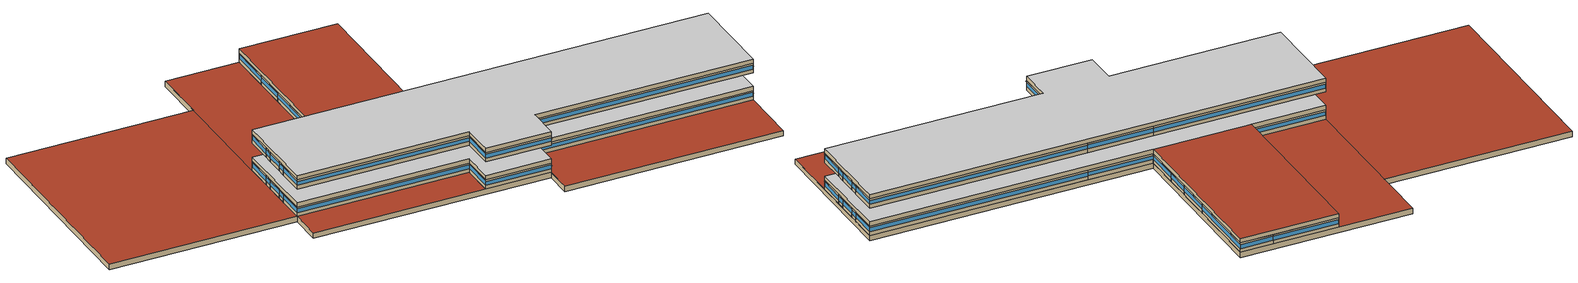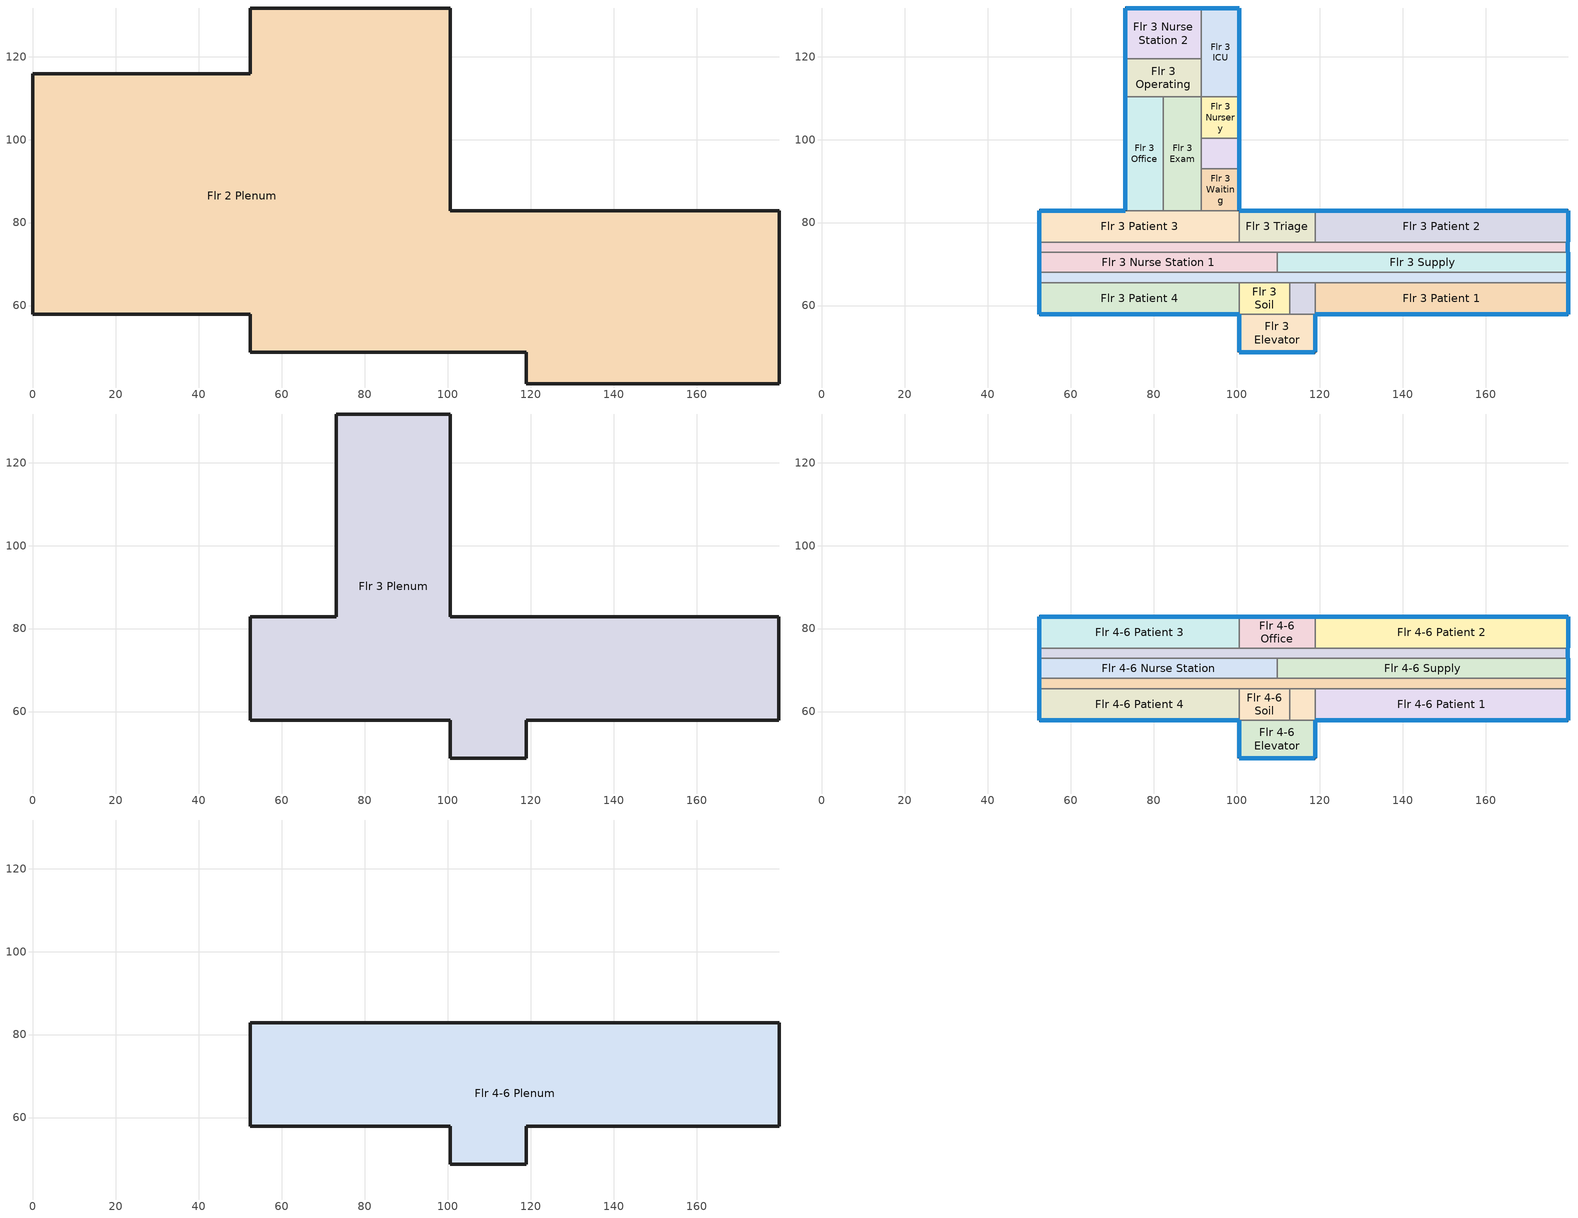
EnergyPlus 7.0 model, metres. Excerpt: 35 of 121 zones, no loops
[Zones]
Flr 2 Plenum
 floor adiabatic (INT-FLOOR-TOPSIDE): 179.83,82.91 179.83,41.15 118.87,41.15 118.87,48.77 52.43,48.77 52.43,57.91 0,57.91 0,115.82 52.43,115.82 52.43,131.67 100.58,131.67 100.58,82.91 z6.71
 wall outside (Mass_R-13.3 ci_Ext-wall): 52.43,115.82 0,115.82 0,57.91 52.43,57.91 52.43,48.77 118.87,48.77 118.87,41.15 179.83,41.15 179.83,82.91 100.58,82.91 100.58,131.67 52.43,131.67 52.43,115.82 z6.71:8.23
 ceiling adiabatic (INT-FLOOR-UNDERSIDE): 73.15,131.67 73.15,82.91 52.43,82.91 52.43,57.91 100.58,57.91 100.58,48.77 118.87,48.77 118.87,57.91 179.83,57.91 179.83,82.91 100.58,82.91 100.58,131.67 z8.23
 roof outside (IEAD_R-30 ci_Roof): 52.43,131.67 52.43,82.91 73.15,82.91 73.15,131.67 z8.23; 0,115.82 0,57.91 52.43,57.91 52.43,115.82 z8.23; 52.43,57.91 52.43,48.77 100.58,48.77 100.58,57.91 z8.23; 118.87,57.91 118.87,41.15 179.83,41.15 179.83,57.91 z8.23
Flr 3 Clean
 floor adiabatic (INT-FLOOR-TOPSIDE): 118.87,65.53 118.87,57.91 112.78,57.91 112.78,65.53 z8.23
 wall adiabatic (Standard_Int-Wall): 118.87,57.91 118.87,65.53 112.78,65.53 112.78,57.91 118.87,57.91 z8.23:10.97
 ceiling adiabatic (INT-FLOOR-UNDERSIDE): 112.78,65.53 112.78,57.91 118.87,57.91 118.87,65.53 z10.97
Flr 3 Elevator
 floor adiabatic (INT-FLOOR-TOPSIDE): 118.87,57.91 118.87,48.77 100.58,48.77 100.58,57.91 z8.23
 wall outside (Mass_R-13.3 ci_Ext-wall): 100.58,57.91 100.58,48.77 118.87,48.77 118.87,57.91 z8.23:10.97
 wall adiabatic (Standard_Int-Wall): 118.87,57.91 100.58,57.91 z8.23:10.97
 window (East_Window): 118.87,48.82 118.87,57.86 z9.33:10.44
 window (South_Window): 100.63,48.77 118.82,48.77 z9.33:10.43
 window (West_Window): 100.58,57.86 100.58,48.82 z9.33:10.44
 ceiling adiabatic (INT-FLOOR-UNDERSIDE): 100.58,57.91 100.58,48.77 118.87,48.77 118.87,57.91 z10.97
Flr 3 Exam
 floor adiabatic (INT-FLOOR-TOPSIDE): 91.44,110.34 91.44,82.91 82.3,82.91 82.3,110.34 z8.23
 wall adiabatic (Standard_Int-Wall): 82.3,82.91 91.44,82.91 91.44,110.34 82.3,110.34 82.3,82.91 z8.23:10.97
 ceiling adiabatic (INT-FLOOR-UNDERSIDE): 82.3,110.34 82.3,82.91 91.44,82.91 91.44,110.34 z10.97
Flr 3 ICU
 floor adiabatic (INT-FLOOR-TOPSIDE): 100.58,131.67 100.58,110.34 91.44,110.34 91.44,131.67 z8.23
 wall outside (Mass_R-13.3 ci_Ext-wall): 100.58,110.34 100.58,131.67 91.44,131.67 z8.23:10.97
 wall adiabatic (Standard_Int-Wall): 91.44,131.67 91.44,110.34 100.58,110.34 z8.23:10.97
 window (North_Window): 100.53,131.67 91.49,131.67 z9.33:10.44
 window (East_Window): 100.58,110.39 100.58,131.62 z9.33:10.43
 ceiling adiabatic (INT-FLOOR-UNDERSIDE): 91.44,131.67 91.44,110.34 100.58,110.34 100.58,131.67 z10.97
Flr 3 Nurse Station 1
 floor adiabatic (INT-FLOOR-TOPSIDE): 109.73,72.85 109.73,67.97 52.43,67.97 52.43,72.85 z8.23
 wall outside (Mass_R-13.3 ci_Ext-wall): 52.43,72.85 52.43,67.97 z8.23:10.97
 wall adiabatic (Standard_Int-Wall): 52.43,67.97 109.73,67.97 109.73,72.85 52.43,72.85 z8.23:10.97
 window (West_Window): 52.43,72.8 52.43,68.02 z9.33:10.45
 ceiling adiabatic (INT-FLOOR-UNDERSIDE): 52.43,72.85 52.43,67.97 109.73,67.97 109.73,72.85 z10.97
Flr 3 Nurse Station 2
 floor adiabatic (INT-FLOOR-TOPSIDE): 91.44,131.67 91.44,119.48 73.15,119.48 73.15,131.67 z8.23
 wall outside (Mass_R-13.3 ci_Ext-wall): 91.44,131.67 73.15,131.67 73.15,119.48 z8.23:10.97
 wall adiabatic (Standard_Int-Wall): 73.15,119.48 91.44,119.48 91.44,131.67 z8.23:10.97
 window (West_Window): 73.15,131.62 73.15,119.53 z9.33:10.44
 window (North_Window): 91.39,131.67 73.2,131.67 z9.33:10.43
 ceiling adiabatic (INT-FLOOR-UNDERSIDE): 73.15,131.67 73.15,119.48 91.44,119.48 91.44,131.67 z10.97
Flr 3 Nursery
 floor adiabatic (INT-FLOOR-TOPSIDE): 100.58,110.34 100.58,100.28 91.44,100.28 91.44,110.34 z8.23
 wall outside (Mass_R-13.3 ci_Ext-wall): 100.58,100.28 100.58,110.34 z8.23:10.97
 wall adiabatic (Standard_Int-Wall): 100.58,110.34 91.44,110.34 91.44,100.28 100.58,100.28 z8.23:10.97
 window (East_Window): 100.58,100.33 100.58,110.29 z9.33:10.44
 ceiling adiabatic (INT-FLOOR-UNDERSIDE): 91.44,110.34 91.44,100.28 100.58,100.28 100.58,110.34 z10.97
Flr 3 Office
 floor adiabatic (INT-FLOOR-TOPSIDE): 82.3,110.34 82.3,82.91 73.15,82.91 73.15,110.34 z8.23
 wall outside (Mass_R-13.3 ci_Ext-wall): 73.15,110.34 73.15,82.91 z8.23:10.97
 wall adiabatic (Standard_Int-Wall): 73.15,82.91 82.3,82.91 82.3,110.34 73.15,110.34 z8.23:10.97
 window (West_Window): 73.15,110.29 73.15,82.96 z9.33:10.43
 ceiling adiabatic (INT-FLOOR-UNDERSIDE): 73.15,110.34 73.15,82.91 82.3,82.91 82.3,110.34 z10.97
Flr 3 Operating
 floor adiabatic (INT-FLOOR-TOPSIDE): 91.44,119.48 91.44,110.34 73.15,110.34 73.15,119.48 z8.23
 wall outside (Mass_R-13.3 ci_Ext-wall): 73.15,119.48 73.15,110.34 z8.23:10.97
 wall adiabatic (Standard_Int-Wall): 73.15,110.34 91.44,110.34 91.44,119.48 73.15,119.48 z8.23:10.97
 window (West_Window): 73.15,119.43 73.15,110.39 z9.33:10.44
 ceiling adiabatic (INT-FLOOR-UNDERSIDE): 73.15,119.48 73.15,110.34 91.44,110.34 91.44,119.48 z10.97
Flr 3 Patient 1
 floor adiabatic (INT-FLOOR-TOPSIDE): 179.83,65.53 179.83,57.91 118.87,57.91 118.87,65.53 z8.23
 wall outside (Mass_R-13.3 ci_Ext-wall): 118.87,57.91 179.83,57.91 179.83,65.53 z8.23:10.97
 wall adiabatic (Standard_Int-Wall): 179.83,65.53 118.87,65.53 118.87,57.91 z8.23:10.97
 window (South_Window): 118.92,57.91 179.78,57.91 z9.33:10.43
 window (East_Window): 179.83,57.96 179.83,65.48 z9.33:10.44
 ceiling adiabatic (INT-FLOOR-UNDERSIDE): 118.87,65.53 118.87,57.91 179.83,57.91 179.83,65.53 z10.97
Flr 3 Patient 2
 floor adiabatic (INT-FLOOR-TOPSIDE): 179.83,82.91 179.83,75.29 118.87,75.29 118.87,82.91 z8.23
 wall outside (Mass_R-13.3 ci_Ext-wall): 179.83,75.29 179.83,82.91 118.87,82.91 z8.23:10.97
 wall adiabatic (Standard_Int-Wall): 118.87,82.91 118.87,75.29 179.83,75.29 z8.23:10.97
 window (North_Window): 179.78,82.91 118.92,82.91 z9.33:10.43
 window (East_Window): 179.83,75.34 179.83,82.86 z9.33:10.44
 ceiling adiabatic (INT-FLOOR-UNDERSIDE): 118.87,82.91 118.87,75.29 179.83,75.29 179.83,82.91 z10.97
Flr 3 Patient 3
 floor adiabatic (INT-FLOOR-TOPSIDE): 100.58,82.91 100.58,75.29 52.43,75.29 52.43,82.91 z8.23
 wall outside (Mass_R-13.3 ci_Ext-wall): 73.15,82.91 52.43,82.91 52.43,75.29 z8.23:10.97
 wall adiabatic (Standard_Int-Wall): 52.43,75.29 100.58,75.29 100.58,82.91 73.15,82.91 z8.23:10.97
 window (West_Window): 52.43,82.86 52.43,75.34 z9.33:10.44
 window (North_Window): 73.1,82.91 52.48,82.91 z9.33:10.43
 ceiling adiabatic (INT-FLOOR-UNDERSIDE): 52.43,82.91 52.43,75.29 100.58,75.29 100.58,82.91 z10.97
Flr 3 Patient 4
 floor adiabatic (INT-FLOOR-TOPSIDE): 100.58,65.53 100.58,57.91 52.43,57.91 52.43,65.53 z8.23
 wall outside (Mass_R-13.3 ci_Ext-wall): 52.43,65.53 52.43,57.91 100.58,57.91 z8.23:10.97
 wall adiabatic (Standard_Int-Wall): 100.58,57.91 100.58,65.53 52.43,65.53 z8.23:10.97
 window (West_Window): 52.43,65.48 52.43,57.96 z9.33:10.44
 window (South_Window): 52.48,57.91 100.53,57.91 z9.33:10.43
 ceiling adiabatic (INT-FLOOR-UNDERSIDE): 52.43,65.53 52.43,57.91 100.58,57.91 100.58,65.53 z10.97
Flr 3 Patient Corr 1
 floor adiabatic (INT-FLOOR-TOPSIDE): 179.83,67.97 179.83,65.53 52.43,65.53 52.43,67.97 z8.23
 wall outside (Mass_R-13.3 ci_Ext-wall): 52.43,67.97 52.43,65.53 / 179.83,65.53 179.83,67.97 z8.23:10.97
 wall adiabatic (Standard_Int-Wall): 52.43,65.53 179.83,65.53 / 179.83,67.97 52.43,67.97 z8.23:10.97
 window (West_Window): 52.43,67.92 52.43,65.58 z9.33:10.47
 window (East_Window): 179.83,65.58 179.83,67.92 z9.33:10.47
 ceiling adiabatic (INT-FLOOR-UNDERSIDE): 52.43,67.97 52.43,65.53 179.83,65.53 179.83,67.97 z10.97
Flr 3 Patient Corr 2
 floor adiabatic (INT-FLOOR-TOPSIDE): 179.83,75.29 179.83,72.85 52.43,72.85 52.43,75.29 z8.23
 wall outside (Mass_R-13.3 ci_Ext-wall): 179.83,72.85 179.83,75.29 / 52.43,75.29 52.43,72.85 z8.23:10.97
 wall adiabatic (Standard_Int-Wall): 52.43,72.85 179.83,72.85 / 179.83,75.29 52.43,75.29 z8.23:10.97
 window (East_Window): 179.83,72.9 179.83,75.24 z9.33:10.47
 window (West_Window): 52.43,75.24 52.43,72.9 z9.33:10.47
 ceiling adiabatic (INT-FLOOR-UNDERSIDE): 52.43,75.29 52.43,72.85 179.83,72.85 179.83,75.29 z10.97
Flr 3 Procedure
 floor adiabatic (INT-FLOOR-TOPSIDE): 100.58,100.28 100.58,92.96 91.44,92.96 91.44,100.28 z8.23
 wall outside (Mass_R-13.3 ci_Ext-wall): 100.58,92.96 100.58,100.28 z8.23:10.97
 wall adiabatic (Standard_Int-Wall): 100.58,100.28 91.44,100.28 91.44,92.96 100.58,92.96 z8.23:10.97
 window (East_Window): 100.58,93.01 100.58,100.23 z9.33:10.44
 ceiling adiabatic (INT-FLOOR-UNDERSIDE): 91.44,100.28 91.44,92.96 100.58,92.96 100.58,100.28 z10.97
Flr 3 Soil
 floor adiabatic (INT-FLOOR-TOPSIDE): 112.78,65.53 112.78,57.91 100.58,57.91 100.58,65.53 z8.23
 wall adiabatic (Standard_Int-Wall): 112.78,57.91 112.78,65.53 100.58,65.53 100.58,57.91 112.78,57.91 z8.23:10.97
 ceiling adiabatic (INT-FLOOR-UNDERSIDE): 100.58,65.53 100.58,57.91 112.78,57.91 112.78,65.53 z10.97
Flr 3 Supply
 floor adiabatic (INT-FLOOR-TOPSIDE): 179.83,72.85 179.83,67.97 109.73,67.97 109.73,72.85 z8.23
 wall outside (Mass_R-13.3 ci_Ext-wall): 179.83,67.97 179.83,72.85 z8.23:10.97
 wall adiabatic (Standard_Int-Wall): 179.83,72.85 109.73,72.85 109.73,67.97 179.83,67.97 z8.23:10.97
 window (East_Window): 179.83,68.02 179.83,72.8 z9.33:10.45
 ceiling adiabatic (INT-FLOOR-UNDERSIDE): 109.73,72.85 109.73,67.97 179.83,67.97 179.83,72.85 z10.97
Flr 3 Triage
 floor adiabatic (INT-FLOOR-TOPSIDE): 118.87,82.91 118.87,75.29 100.58,75.29 100.58,82.91 z8.23
 wall outside (Mass_R-13.3 ci_Ext-wall): 118.87,82.91 100.58,82.91 z8.23:10.97
 wall adiabatic (Standard_Int-Wall): 100.58,82.91 100.58,75.29 118.87,75.29 118.87,82.91 z8.23:10.97
 window (North_Window): 118.82,82.91 100.63,82.91 z9.33:10.43
 ceiling adiabatic (INT-FLOOR-UNDERSIDE): 100.58,82.91 100.58,75.29 118.87,75.29 118.87,82.91 z10.97
Flr 3 Waiting
 floor adiabatic (INT-FLOOR-TOPSIDE): 100.58,92.96 100.58,82.91 91.44,82.91 91.44,92.96 z8.23
 wall outside (Mass_R-13.3 ci_Ext-wall): 100.58,82.91 100.58,92.96 z8.23:10.97
 wall adiabatic (Standard_Int-Wall): 100.58,92.96 91.44,92.96 91.44,82.91 100.58,82.91 z8.23:10.97
 window (East_Window): 100.58,82.96 100.58,92.91 z9.33:10.44
 ceiling adiabatic (INT-FLOOR-UNDERSIDE): 91.44,92.96 91.44,82.91 100.58,82.91 100.58,92.96 z10.97
Flr 3 Plenum
 floor adiabatic (INT-FLOOR-TOPSIDE): 179.83,82.91 179.83,57.91 118.87,57.91 118.87,48.77 100.58,48.77 100.58,57.91 52.43,57.91 52.43,82.91 73.15,82.91 73.15,131.67 100.58,131.67 100.58,82.91 z10.97
 wall outside (Mass_R-13.3 ci_Ext-wall): 100.58,48.77 118.87,48.77 118.87,57.91 179.83,57.91 179.83,82.91 100.58,82.91 100.58,131.67 73.15,131.67 73.15,82.91 52.43,82.91 52.43,57.91 100.58,57.91 100.58,48.77 z10.97:12.19
 ceiling adiabatic (INT-FLOOR-UNDERSIDE): 52.43,82.91 52.43,57.91 100.58,57.91 100.58,48.77 118.87,48.77 118.87,57.91 179.83,57.91 179.83,82.91 z12.19
 roof outside (IEAD_R-30 ci_Roof): 73.15,131.67 73.15,82.91 100.58,82.91 100.58,131.67 z12.19
Flr 4-6 Clean
 floor adiabatic (INT-FLOOR-TOPSIDE): 118.87,65.53 118.87,57.91 112.78,57.91 112.78,65.53 z16.15
 wall adiabatic (Standard_Int-Wall): 118.87,65.53 112.78,65.53 112.78,57.91 118.87,57.91 118.87,65.53 z16.15:18.9
 ceiling adiabatic (INT-FLOOR-UNDERSIDE): 112.78,65.53 112.78,57.91 118.87,57.91 118.87,65.53 z18.9
Flr 4-6 Elevator
 floor adiabatic (INT-FLOOR-TOPSIDE): 118.87,57.91 118.87,48.77 100.58,48.77 100.58,57.91 z16.15
 wall outside (Mass_R-13.3 ci_Ext-wall): 100.58,57.91 100.58,48.77 118.87,48.77 118.87,57.91 z16.15:18.9
 wall adiabatic (Standard_Int-Wall): 118.87,57.91 100.58,57.91 z16.15:18.9
 window (East_Window): 118.87,48.82 118.87,57.86 z17.25:18.36
 window (South_Window): 100.63,48.77 118.82,48.77 z17.25:18.36
 window (West_Window): 100.58,57.86 100.58,48.82 z17.25:18.36
 ceiling adiabatic (INT-FLOOR-UNDERSIDE): 100.58,57.91 100.58,48.77 118.87,48.77 118.87,57.91 z18.9
Flr 4-6 Nurse Station
 floor adiabatic (INT-FLOOR-TOPSIDE): 109.73,72.85 109.73,67.97 52.43,67.97 52.43,72.85 z16.15
 wall outside (Mass_R-13.3 ci_Ext-wall): 52.43,72.85 52.43,67.97 z16.15:18.9
 wall adiabatic (Standard_Int-Wall): 52.43,67.97 109.73,67.97 109.73,72.85 52.43,72.85 z16.15:18.9
 window (West_Window): 52.43,72.8 52.43,68.02 z17.25:18.37
 ceiling adiabatic (INT-FLOOR-UNDERSIDE): 52.43,72.85 52.43,67.97 109.73,67.97 109.73,72.85 z18.9
Flr 4-6 Office
 floor adiabatic (INT-FLOOR-TOPSIDE): 118.87,82.91 118.87,75.29 100.58,75.29 100.58,82.91 z16.15
 wall outside (Mass_R-13.3 ci_Ext-wall): 118.87,82.91 100.58,82.91 z16.15:18.9
 wall adiabatic (Standard_Int-Wall): 100.58,82.91 100.58,75.29 118.87,75.29 118.87,82.91 z16.15:18.9
 window (North_Window): 118.82,82.91 100.63,82.91 z17.25:18.36
 ceiling adiabatic (INT-FLOOR-UNDERSIDE): 100.58,82.91 100.58,75.29 118.87,75.29 118.87,82.91 z18.9
Flr 4-6 Patient 1
 floor adiabatic (INT-FLOOR-TOPSIDE): 179.83,65.53 179.83,57.91 118.87,57.91 118.87,65.53 z16.15
 wall outside (Mass_R-13.3 ci_Ext-wall): 118.87,57.91 179.83,57.91 179.83,65.53 z16.15:18.9
 wall adiabatic (Standard_Int-Wall): 179.83,65.53 118.87,65.53 118.87,57.91 z16.15:18.9
 window (East_Window): 179.83,57.96 179.83,65.48 z17.25:18.37
 window (South_Window): 118.92,57.91 179.78,57.91 z17.25:18.35
 ceiling adiabatic (INT-FLOOR-UNDERSIDE): 118.87,65.53 118.87,57.91 179.83,57.91 179.83,65.53 z18.9
Flr 4-6 Patient 2
 floor adiabatic (INT-FLOOR-TOPSIDE): 179.83,82.91 179.83,75.29 118.87,75.29 118.87,82.91 z16.15
 wall outside (Mass_R-13.3 ci_Ext-wall): 179.83,75.29 179.83,82.91 118.87,82.91 z16.15:18.9
 wall adiabatic (Standard_Int-Wall): 118.87,82.91 118.87,75.29 179.83,75.29 z16.15:18.9
 window (North_Window): 179.78,82.91 118.92,82.91 z17.25:18.35
 window (East_Window): 179.83,75.34 179.83,82.86 z17.25:18.37
 ceiling adiabatic (INT-FLOOR-UNDERSIDE): 118.87,82.91 118.87,75.29 179.83,75.29 179.83,82.91 z18.9
Flr 4-6 Patient 3
 floor adiabatic (INT-FLOOR-TOPSIDE): 100.58,82.91 100.58,75.29 52.43,75.29 52.43,82.91 z16.15
 wall outside (Mass_R-13.3 ci_Ext-wall): 100.58,82.91 52.43,82.91 52.43,75.29 z16.15:18.9
 wall adiabatic (Standard_Int-Wall): 52.43,75.29 100.58,75.29 100.58,82.91 z16.15:18.9
 window (North_Window): 100.53,82.91 52.48,82.91 z17.25:18.35
 window (West_Window): 52.43,82.86 52.43,75.34 z17.25:18.37
 ceiling adiabatic (INT-FLOOR-UNDERSIDE): 52.43,82.91 52.43,75.29 100.58,75.29 100.58,82.91 z18.9
Flr 4-6 Patient 4
 floor adiabatic (INT-FLOOR-TOPSIDE): 100.58,65.53 100.58,57.91 52.43,57.91 52.43,65.53 z16.15
 wall outside (Mass_R-13.3 ci_Ext-wall): 52.43,65.53 52.43,57.91 100.58,57.91 z16.15:18.9
 wall adiabatic (Standard_Int-Wall): 100.58,57.91 100.58,65.53 52.43,65.53 z16.15:18.9
 window (South_Window): 52.48,57.91 100.53,57.91 z17.25:18.35
 window (West_Window): 52.43,65.48 52.43,57.96 z17.25:18.37
 ceiling adiabatic (INT-FLOOR-UNDERSIDE): 52.43,65.53 52.43,57.91 100.58,57.91 100.58,65.53 z18.9
Flr 4-6 Patient Corr 1
 floor adiabatic (INT-FLOOR-TOPSIDE): 179.83,67.97 179.83,65.53 52.43,65.53 52.43,67.97 z16.15
 wall outside (Mass_R-13.3 ci_Ext-wall): 179.83,65.53 179.83,67.97 / 52.43,67.97 52.43,65.53 z16.15:18.9
 wall adiabatic (Standard_Int-Wall): 52.43,65.53 179.83,65.53 / 179.83,67.97 52.43,67.97 z16.15:18.9
 window (East_Window): 179.83,65.58 179.83,67.92 z17.25:18.4
 window (West_Window): 52.43,67.92 52.43,65.58 z17.25:18.4
 ceiling adiabatic (INT-FLOOR-UNDERSIDE): 52.43,67.97 52.43,65.53 179.83,65.53 179.83,67.97 z18.9
Flr 4-6 Patient Corr 2
 floor adiabatic (INT-FLOOR-TOPSIDE): 179.83,75.29 179.83,72.85 52.43,72.85 52.43,75.29 z16.15
 wall outside (Mass_R-13.3 ci_Ext-wall): 52.43,75.29 52.43,72.85 / 179.83,72.85 179.83,75.29 z16.15:18.9
 wall adiabatic (Standard_Int-Wall): 179.83,75.29 52.43,75.29 / 52.43,72.85 179.83,72.85 z16.15:18.9
 window (West_Window): 52.43,75.24 52.43,72.9 z17.25:18.4
 window (East_Window): 179.83,72.9 179.83,75.24 z17.25:18.4
 ceiling adiabatic (INT-FLOOR-UNDERSIDE): 52.43,75.29 52.43,72.85 179.83,72.85 179.83,75.29 z18.9
Flr 4-6 Soil
 floor adiabatic (INT-FLOOR-TOPSIDE): 112.78,65.53 112.78,57.91 100.58,57.91 100.58,65.53 z16.15
 wall adiabatic (Standard_Int-Wall): 112.78,57.91 112.78,65.53 100.58,65.53 100.58,57.91 112.78,57.91 z16.15:18.9
 ceiling adiabatic (INT-FLOOR-UNDERSIDE): 100.58,65.53 100.58,57.91 112.78,57.91 112.78,65.53 z18.9
Flr 4-6 Supply
 floor adiabatic (INT-FLOOR-TOPSIDE): 179.83,72.85 179.83,67.97 109.73,67.97 109.73,72.85 z16.15
 wall outside (Mass_R-13.3 ci_Ext-wall): 179.83,67.97 179.83,72.85 z16.15:18.9
 wall adiabatic (Standard_Int-Wall): 179.83,72.85 109.73,72.85 109.73,67.97 179.83,67.97 z16.15:18.9
 window (East_Window): 179.83,68.02 179.83,72.8 z17.25:18.37
 ceiling adiabatic (INT-FLOOR-UNDERSIDE): 109.73,72.85 109.73,67.97 179.83,67.97 179.83,72.85 z18.9
Flr 4-6 Plenum
 floor adiabatic (INT-FLOOR-TOPSIDE): 179.83,82.91 179.83,57.91 118.87,57.91 118.87,48.77 100.58,48.77 100.58,57.91 52.43,57.91 52.43,82.91 z18.9
 wall outside (Mass_R-13.3 ci_Ext-wall): 100.58,57.91 100.58,48.77 118.87,48.77 118.87,57.91 179.83,57.91 179.83,82.91 52.43,82.91 52.43,57.91 100.58,57.91 z18.9:20.12
 ceiling adiabatic (INT-FLOOR-UNDERSIDE): 52.43,82.91 52.43,57.91 100.58,57.91 100.58,48.77 118.87,48.77 118.87,57.91 179.83,57.91 179.83,82.91 z20.12
shading: 100.63,48.22 100.63,48.77 118.82,48.77 118.82,48.22 z10.43; 118.92,57.36 118.92,57.91 179.78,57.91 179.78,57.36 z10.43; 52.48,57.36 52.48,57.91 100.53,57.91 100.53,57.36 z10.43; 100.63,48.22 100.63,48.77 118.82,48.77 118.82,48.22 z18.36; 118.92,57.36 118.92,57.91 179.78,57.91 179.78,57.36 z18.35; 52.48,57.36 52.48,57.91 100.53,57.91 100.53,57.36 z18.35
[Building]
Large Hospital TSD Low-Energy Model: North Axis=0; Terrain=City; Loads Convergence Tolerance Value=0.04; Temperature Convergence Tolerance Value=0.4; Solar Distribution=FullInteriorAndExterior; Maximum Number of Warmup Days=50; Minimum Number of Warmup Days=6
[Site:Location]
USA MD-BALTIMORE: Latitude {deg}=39.17; Longitude {deg}=-76.67; Time Zone {hr}=-5; Elevation {m}=47
[Site:GroundTemperature:BuildingSurface]
19.713, 19.665, 19.706, 19.745, 20.486, 22.11, 22.459, 22.554, 22.169, 20.607, 20.047, 19.805
[Site:WaterMainsTemperature]
Calculation Method=CORRELATION; Annual Average Outdoor Air Temperature {C}=12.56; Maximum Difference In Monthly Average Outdoor Air Temperatures {deltaC}=25.2
[SizingPeriod:DesignDay] Barometric Pressure {Pa}=100762; Rain {0-no,1-yes}=0; Snow on ground {0-no,1-yes}=0; Day of Month=21; Daylight Savings Time Indicator=0; Humidity Indicating Type=WetBulb
Name | Maximum Dry-Bulb Temperature {C} | Daily Temp Range {C} | Humidity Indicating Conditions at Maximum Dry-Bulb | Wind Speed {m/s} design conditions vs. traditional 6.71 m/s (15 mph) | Wind Direction {Degrees; N=0, S=180} | Clearness {0.0 to 1.1} | Month | Day Type | Wind Speed {m/s} design conditions vs. traditional 3.35 m/s (7mph)
BALTIMORE Ann Htg 99.6% Condns DB | -11 | 0 | -11 | 3.9 | 270 | 0 | 1 | WinterDesignDay
BALTIMORE Ann Clg .4% Condns DB=>MWB | 34.2 | 10.4 | 23.9 |  | 280 | 1 | 7 | SummerDesignDay | 4.7
BALTIMORE Ann Clg .4% Condns WB=>MDB | 31.3 | 10.4 | 25.6 |  | 280 | 1 | 7 | SummerDesignDay | 4.7
[WindowMaterial:SimpleGlazingSystem] U-Factor=2.498; Solar Heat Gain Coefficient=0.38; Visible Transmittance=0.38
SOUTH; EAST; NORTH; WEST
[Material] Thermal Absorptance=0.9
Name | Roughness | Thickness | Conductivity | Density | Specific Heat | Solar Absorptance | Visible Absorptance | Thickness {m} | Conductivity {W/m-K} | Density {kg/m3} | Specific Heat {J/kg-K}
Roof Membrane | VeryRough | 0.0095 | 0.16 | 1121.29 | 1460 | 0.7 | 0.7
Roof Insulation [32] | MediumRough | 0.2571 | 0.049 | 265 | 836.8 | 0.7 | 0.7
Metal Decking | MediumSmooth | 0.0015 | 45.006 | 7680 | 418.4 | 0.7 | 0.3
GP01 1/2 GYPSUM | Smooth | 0.0127 | 0.16 | 800 | 1090 | 0.7 | 0.5
1IN Stucco | Smooth | 0.0253 | 0.6918 | 1858 | 837 | 0.92 | 0.92
8IN Concrete HW | MediumRough | 0.2033 | 1.7296 | 2243 | 837 | 0.65 | 0.65
Wall Insulation [61] | MediumRough | 0.0785 | 0.0432 | 91 | 837 | 0.5 | 0.5
1/2IN Gypsum | Smooth | 0.0127 | 0.16 | 784.9 | 830 | 0.92 | 0.92
Std Wood 6inch | MediumSmooth |  |  |  |  | 0.7 | 0.7 | 0.15 | 0.12 | 540 | 1210
Std MAT-CC05 4 MW CONCRETE | Rough |  |  |  |  | 0.7 | 0.2 | 0.1 | 0.858 | 1968 | 836.8
[Material:NoMass]
Std CP02 CARPET PAD: Roughness=VeryRough; Thermal Resistance {m2-K/W}=0.21648; Thermal Absorptance=0.9; Solar Absorptance=0.7; Visible Absorptance=0.8
[Construction]
South_Window: SOUTH
East_Window: EAST
North_Window: NORTH
West_Window: WEST
IEAD_R-30 ci_Roof: Roof Membrane, Roof Insulation [32], Metal Decking
Standard_Int-Wall: GP01 1/2 GYPSUM, GP01 1/2 GYPSUM
Mass_R-13.3 ci_Ext-wall: 1IN Stucco, 8IN Concrete HW, Wall Insulation [61], 1/2IN Gypsum
InteriorFurnishings: Std Wood 6inch
INT-FLOOR-TOPSIDE: Std MAT-CC05 4 MW CONCRETE, Std CP02 CARPET PAD
INT-FLOOR-UNDERSIDE: Std CP02 CARPET PAD, Std MAT-CC05 4 MW CONCRETE
[Zone] Type=1; Ceiling Height {m}=AutoCalculate; Floor Area {m2}=AutoCalculate
Name | Multiplier | Volume {m3} | Part of Total Floor Area
Flr 3 Clean | 1 | 127.4258 | Yes
Flr 3 Elevator | 1 | 458.7329 | Yes
Flr 3 Exam; Flr 3 Office | 1 | 688.0994 | Yes
Flr 3 ICU | 1 | 535.1884 | Yes
Flr 3 Nurse Station 1 | 1 | 766.5937 | Yes
Flr 3 Nurse Station 2 | 1 | 611.6439 | Yes
Flr 3 Nursery; Flr 3 Waiting | 1 | 252.3031 | Yes
Flr 3 Operating | 1 | 458.753 | Yes
Flr 3 Patient 1; Flr 3 Patient 2 | 1 | 1274.26 | Yes
Flr 3 Patient 3; Flr 3 Patient 4 | 1 | 1006.66 | Yes
Flr 3 Patient Corr 1; Flr 3 Patient Corr 2 | 1 | 852.2211 | Yes
Flr 3 Procedure | 1 | 183.4932 | Yes
Flr 3 Soil | 1 | 254.8516 | Yes
Flr 3 Supply | 1 | 937.854 | Yes
Flr 3 Triage | 1 | 382.2774 | Yes
Flr 4-6 Clean | 3 | 127.4258 | Yes
Flr 4-6 Elevator | 3 | 458.7329 | Yes
Flr 4-6 Nurse Station | 3 | 766.5937 | Yes
Flr 4-6 Office | 3 | 382.2774 | Yes
Flr 4-6 Patient 1; Flr 4-6 Patient 2 | 3 | 1274.26 | Yes
Flr 4-6 Patient 3; Flr 4-6 Patient 4 | 3 | 1006.66 | Yes
Flr 4-6 Patient Corr 1; Flr 4-6 Patient Corr 2 | 3 | 852.2211 | Yes
Flr 4-6 Soil | 3 | 254.8516 | Yes
Flr 4-6 Supply | 3 | 937.854 | Yes
Flr 2 Plenum | 1 | 15542.6 | No
Flr 3 Plenum | 1 | 5717.27 | No
Flr 4-6 Plenum | 3 | 4086.22 | No
[InternalMass] Construction=InteriorFurnishings
Name | Zone | Surface Area
Flr 3 Clean Internal Mass | Flr 3 Clean | 92.903
Flr 3 Elevator Internal Mass | Flr 3 Elevator | 334.4509
Flr 3 Exam Internal Mass | Flr 3 Exam | 501.6764
Flr 3 ICU Internal Mass | Flr 3 ICU | 390.1928
Flr 3 Nurse Station 1 Internal Mass | Flr 3 Nurse Station 1 | 558.9047
Flr 3 Nurse Station 2 Internal Mass | Flr 3 Nurse Station 2 | 445.9346
Flr 3 Nursery Internal Mass | Flr 3 Nursery | 183.948
Flr 3 Office Internal Mass | Flr 3 Office | 501.6764
Flr 3 Operating Internal Mass | Flr 3 Operating | 334.4656
Flr 3 Patient 1 Internal Mass | Flr 3 Patient 1 | 929.0304
Flr 3 Patient 2 Internal Mass | Flr 3 Patient 2 | 929.0304
Flr 3 Patient 3 Internal Mass | Flr 3 Patient 3 | 733.934
Flr 3 Patient 4 Internal Mass | Flr 3 Patient 4 | 733.934
Flr 3 Patient Corr 1 Internal Mass | Flr 3 Patient Corr 1 | 621.3336
Flr 3 Patient Corr 2 Internal Mass | Flr 3 Patient Corr 2 | 621.3336
Flr 3 Procedure Internal Mass | Flr 3 Procedure | 133.7804
Flr 3 Soil Internal Mass | Flr 3 Soil | 185.8061
Flr 3 Supply Internal Mass | Flr 3 Supply | 683.7664
Flr 3 Triage Internal Mass | Flr 3 Triage | 278.7091
Flr 3 Waiting Internal Mass | Flr 3 Waiting | 183.948
Flr 4-6 Clean Internal Mass | Flr 4-6 Clean | 92.903
Flr 4-6 Elevator Internal Mass | Flr 4-6 Elevator | 334.4509
Flr 4-6 Nurse Station Internal Mass | Flr 4-6 Nurse Station | 558.9047
Flr 4-6 Office Internal Mass | Flr 4-6 Office | 278.7091
Flr 4-6 Patient 1 Internal Mass | Flr 4-6 Patient 1 | 929.0304
Flr 4-6 Patient 2 Internal Mass | Flr 4-6 Patient 2 | 929.0304
Flr 4-6 Patient 3 Internal Mass | Flr 4-6 Patient 3 | 733.934
Flr 4-6 Patient 4 Internal Mass | Flr 4-6 Patient 4 | 733.934
Flr 4-6 Patient Corr 1 Internal Mass | Flr 4-6 Patient Corr 1 | 621.3336
Flr 4-6 Patient Corr 2 Internal Mass | Flr 4-6 Patient Corr 2 | 621.3336
Flr 4-6 Soil Internal Mass | Flr 4-6 Soil | 185.8061
Flr 4-6 Supply Internal Mass | Flr 4-6 Supply | 683.7664
[ZoneInfiltration:DesignFlowRate] Constant Term Coefficient=1; Temperature Term Coefficient=0; Velocity Term Coefficient=0; Velocity Squared Term Coefficient=0
Name | Zone | Schedule | Design Volume Flow Rate Calculation Method | Design Flow Rate {m3/s} | Flow per Exterior Surface Area {m3/s/m2}
Flr 3 Clean_Infiltration | Flr 3 Clean | WDD_Only_Sch | Flow/Zone | 0.017698
Flr 3 Elevator_Infiltration | Flr 3 Elevator | INFIL_SCH | Flow/ExteriorWallArea |  | 0.0002567
Flr 3 Exam_Infiltration | Flr 3 Exam | WDD_Only_Sch | Flow/Zone | 0.0955694
Flr 3 ICU_Infiltration | Flr 3 ICU | INFIL_SCH | Flow/ExteriorWallArea |  | 0.0002567
Flr 3 Nurse Station 1_Infiltration | Flr 3 Nurse Station 1 | INFIL_SCH | Flow/ExteriorWallArea |  | 0.0002567
Flr 3 Nurse Station 2_Infiltration | Flr 3 Nurse Station 2 | INFIL_SCH | Flow/ExteriorWallArea |  | 0.0002567
Flr 3 Nursery_Infiltration | Flr 3 Nursery | INFIL_SCH | Flow/ExteriorWallArea |  | 0.0002567
Flr 3 Office_Infiltration | Flr 3 Office | INFIL_SCH | Flow/ExteriorWallArea |  | 0.0002567
Flr 3 Operating_Infiltration | Flr 3 Operating | INFIL_SCH | Flow/ExteriorWallArea |  | 0.0002567
Flr 3 Patient 1_Infiltration | Flr 3 Patient 1 | INFIL_SCH | Flow/ExteriorWallArea |  | 0.0002567
Flr 3 Patient 2_Infiltration | Flr 3 Patient 2 | INFIL_SCH | Flow/ExteriorWallArea |  | 0.0002567
Flr 3 Patient 3_Infiltration | Flr 3 Patient 3 | INFIL_SCH | Flow/ExteriorWallArea |  | 0.0002567
Flr 3 Patient 4_Infiltration | Flr 3 Patient 4 | INFIL_SCH | Flow/ExteriorWallArea |  | 0.0002567
Flr 3 Patient Corr 1_Infiltration | Flr 3 Patient Corr 1 | INFIL_SCH | Flow/ExteriorWallArea |  | 0.0002567
Flr 3 Patient Corr 2_Infiltration | Flr 3 Patient Corr 2 | INFIL_SCH | Flow/ExteriorWallArea |  | 0.0002567
Flr 3 Procedure_Infiltration | Flr 3 Procedure | INFIL_SCH | Flow/ExteriorWallArea |  | 0.0002567
Flr 3 Soil_Infiltration | Flr 3 Soil | WDD_Only_Sch | Flow/Zone | 0.0353961
Flr 3 Supply_Infiltration | Flr 3 Supply | INFIL_SCH | Flow/ExteriorWallArea |  | 0.0002567
Flr 3 Triage_Infiltration | Flr 3 Triage | INFIL_SCH | Flow/ExteriorWallArea |  | 0.0002567
Flr 3 Waiting_Infiltration | Flr 3 Waiting | INFIL_SCH | Flow/ExteriorWallArea |  | 0.0002567
Flr 4-6 Clean_Infiltration | Flr 4-6 Clean | WDD_Only_Sch | Flow/Zone | 0.017698
Flr 4-6 Elevator_Infiltration | Flr 4-6 Elevator | INFIL_SCH | Flow/ExteriorWallArea |  | 0.0002567
Flr 4-6 Nurse Station_Infiltration | Flr 4-6 Nurse Station | INFIL_SCH | Flow/ExteriorWallArea |  | 0.0002567
Flr 4-6 Office_Infiltration | Flr 4-6 Office | INFIL_SCH | Flow/ExteriorWallArea |  | 0.0002567
Flr 4-6 Patient 1_Infiltration | Flr 4-6 Patient 1 | INFIL_SCH | Flow/ExteriorWallArea |  | 0.0002567
Flr 4-6 Patient 2_Infiltration | Flr 4-6 Patient 2 | INFIL_SCH | Flow/ExteriorWallArea |  | 0.0002567
Flr 4-6 Patient 3_Infiltration | Flr 4-6 Patient 3 | INFIL_SCH | Flow/ExteriorWallArea |  | 0.0002567
Flr 4-6 Patient 4_Infiltration | Flr 4-6 Patient 4 | INFIL_SCH | Flow/ExteriorWallArea |  | 0.0002567
Flr 4-6 Patient Corr 1_Infiltration | Flr 4-6 Patient Corr 1 | INFIL_SCH | Flow/ExteriorWallArea |  | 0.0002567
Flr 4-6 Patient Corr 2_Infiltration | Flr 4-6 Patient Corr 2 | INFIL_SCH | Flow/ExteriorWallArea |  | 0.0002567
Flr 4-6 Soil_Infiltration | Flr 4-6 Soil | WDD_Only_Sch | Flow/Zone | 0.0353961
Flr 4-6 Supply_Infiltration | Flr 4-6 Supply | INFIL_SCH | Flow/ExteriorWallArea |  | 0.0002567
Flr 2 Plenum_Infiltration | Flr 2 Plenum | INFIL_SCH | Flow/ExteriorWallArea |  | 0.0002567
Flr 3 Plenum_Infiltration | Flr 3 Plenum | INFIL_SCH | Flow/ExteriorWallArea |  | 0.0002567
Flr 4-6 Plenum_Infiltration | Flr 4-6 Plenum | INFIL_SCH | Flow/ExteriorWallArea |  | 0.0002567
[People] Number of People Calculation Method=People; Fraction Radiant=0.3; User Specified Sensible Fraction=AUTOCALCULATE; Activity Level Schedule=ACTIVITY_SCH; Carbon Dioxide Generation Rate {m3/s-W}=3.82E-8; Enable ASHRAE 55 Comfort Warnings=No; MRT Calculation=ZoneAveraged; Work Efficiency Schedule=WORK_EFF_SCH; Clothing Schedule=CLOTHING_SCH; Air Velocity Schedule=AIR_VELO_SCH; Thermal Comfort Report=FANGER
Name | Zone | Schedule | Number of People
Flr 3 Clean People | Flr 3 Clean | 24_7_Occ_Sch | 2.4991
Flr 3 Elevator People | Flr 3 Elevator | 24_7_Occ_Sch | 53.9971
Flr 3 Exam People | Flr 3 Exam | Office_Occ_Sch | 13.4951
Flr 3 ICU People | Flr 3 ICU | 24_7_Occ_Sch | 10.4962
Flr 3 Nurse Station 1 People | Flr 3 Nurse Station 1 | 24_7_Occ_Sch | 15.0345
Flr 3 Nurse Station 2 People | Flr 3 Nurse Station 2 | 24_7_Occ_Sch | 11.9956
Flr 3 Nursery People | Flr 3 Nursery | 24_7_Occ_Sch | 4.9482
Flr 3 Office People | Flr 3 Office | Office_Occ_Sch | 13.4951
Flr 3 Operating People | Flr 3 Operating | 24_7_Occ_Sch | 8.9971
Flr 3 Patient 1 People | Flr 3 Patient 1 | Patient_Occ_Sch | 24.9909
Flr 3 Patient 2 People | Flr 3 Patient 2 | Patient_Occ_Sch | 24.9909
Flr 3 Patient 3 People | Flr 3 Patient 3 | Patient_Occ_Sch | 19.7428
Flr 3 Patient 4 People | Flr 3 Patient 4 | Patient_Occ_Sch | 19.7428
Flr 3 Procedure People | Flr 3 Procedure | Office_Occ_Sch | 3.5987
Flr 3 Soil People | Flr 3 Soil | 24_7_Occ_Sch | 4.9982
Flr 3 Triage People | Flr 3 Triage | 24_7_Occ_Sch | 7.4973
Flr 3 Waiting People | Flr 3 Waiting | 24_7_Occ_Sch | 29.6984
Flr 4-6 Clean People | Flr 4-6 Clean | 24_7_Occ_Sch | 2.4991
Flr 4-6 Elevator People | Flr 4-6 Elevator | 24_7_Occ_Sch | 53.9971
Flr 4-6 Nurse Station People | Flr 4-6 Nurse Station | 24_7_Occ_Sch | 15.0345
Flr 4-6 Office People | Flr 4-6 Office | Office_Occ_Sch | 7.4973
Flr 4-6 Patient 1 People | Flr 4-6 Patient 1 | Patient_Occ_Sch | 24.9909
Flr 4-6 Patient 2 People | Flr 4-6 Patient 2 | Patient_Occ_Sch | 24.9909
Flr 4-6 Patient 3 People | Flr 4-6 Patient 3 | Patient_Occ_Sch | 19.7428
Flr 4-6 Patient 4 People | Flr 4-6 Patient 4 | Patient_Occ_Sch | 19.7428
Flr 4-6 Soil People | Flr 4-6 Soil | 24_7_Occ_Sch | 4.9982
[Lights] Design Level Calculation Method=LightingLevel; Return Air Fraction=0; Fraction Radiant=0.7; Fraction Visible=0.2; Fraction Replaceable=1; Return Air Fraction is Calculated from Plenum Temperature=No
Name | Zone | Schedule | Design Level {W}
Flr 3 Clean_Lights | Flr 3 Clean | 24_7_Light_Sch | 359.9993
Flr 3 Elevator_Lights | Flr 3 Elevator | 24_7_Light_Sch | 1620.41
Flr 3 Exam_Lights | Flr 3 Exam | Office_Light_Sch | 2673.94
Flr 3 ICU_Lights | Flr 3 ICU | 24_7_Light_Sch | 1679.78
Flr 3 Nurse Station 1_Lights | Flr 3 Nurse Station 1 | 24_7_Light_Sch | 3006.91
Flr 3 Nurse Station 2_Lights | Flr 3 Nurse Station 2 | 24_7_Light_Sch | 2399.13
Flr 3 Nursery_Lights | Flr 3 Nursery | 24_7_Light_Sch | 594.1521
Flr 3 Office_Lights | Flr 3 Office | Office_Light_Sch | 1944
Flr 3 Operating_Lights | Flr 3 Operating | 24_7_Light_Sch | 3600.52
Flr 3 Patient 1_Lights | Flr 3 Patient 1 | Patient_Light_Sch | 3497.8
Flr 3 Patient 2_Lights | Flr 3 Patient 2 | Patient_Light_Sch | 3497.8
Flr 3 Patient 3_Lights | Flr 3 Patient 3 | Patient_Light_Sch | 2763.26
Flr 3 Patient 4_Lights | Flr 3 Patient 4 | Patient_Light_Sch | 2763.26
Flr 3 Patient Corr 1_Lights | Flr 3 Patient Corr 1 | 24_7_Light_Sch | 2339.32
Flr 3 Patient Corr 2_Lights | Flr 3 Patient Corr 2 | 24_7_Light_Sch | 2339.32
Flr 3 Procedure_Lights | Flr 3 Procedure | Office_Light_Sch | 1440.15
Flr 3 Soil_Lights | Flr 3 Soil | 24_7_Light_Sch | 719.9986
Flr 3 Supply_Lights | Flr 3 Supply | 24_7_Light_Sch | 3644.47
Flr 3 Triage_Lights | Flr 3 Triage | 24_7_Light_Sch | 3000.3
Flr 3 Waiting_Lights | Flr 3 Waiting | 24_7_Light_Sch | 891.2282
Flr 4-6 Clean_Lights | Flr 4-6 Clean | 24_7_Light_Sch | 359.9993
Flr 4-6 Elevator_Lights | Flr 4-6 Elevator | 24_7_Light_Sch | 1620.41
Flr 4-6 Nurse Station_Lights | Flr 4-6 Nurse Station | 24_7_Light_Sch | 3006.91
Flr 4-6 Office_Lights | Flr 4-6 Office | Office_Light_Sch | 1080
Flr 4-6 Patient 1_Lights | Flr 4-6 Patient 1 | Patient_Light_Sch | 3497.8
Flr 4-6 Patient 2_Lights | Flr 4-6 Patient 2 | Patient_Light_Sch | 3497.8
Flr 4-6 Patient 3_Lights | Flr 4-6 Patient 3 | Patient_Light_Sch | 2763.26
Flr 4-6 Patient 4_Lights | Flr 4-6 Patient 4 | Patient_Light_Sch | 2763.26
Flr 4-6 Patient Corr 1_Lights | Flr 4-6 Patient Corr 1 | 24_7_Light_Sch | 2339.32
Flr 4-6 Patient Corr 2_Lights | Flr 4-6 Patient Corr 2 | 24_7_Light_Sch | 2339.32
Flr 4-6 Soil_Lights | Flr 4-6 Soil | 24_7_Light_Sch | 719.9986
Flr 4-6 Supply_Lights | Flr 4-6 Supply | 24_7_Light_Sch | 3644.47
[ElectricEquipment] Design Level Calculation Method=EquipmentLevel; Fraction Latent=0; Fraction Radiant=0.5; Fraction Lost=0
Name | Zone | Schedule | Design Level {W}
Flr 3 Clean_ElecPlug_Equip | Flr 3 Clean | 24_7_Equip_Sch | 900.0911
Flr 3 Elevator_ElecPlug_Equip | Flr 3 Elevator | 24_7_Equip_Sch | 162.5432
Flr 3 Exam_ElecPlug_Equip | Flr 3 Exam | Office_Equip_Sch | 2429.12
Flr 3 ICU_ElecPlug_Equip; Flr 3 ICU_ElecProcess_Equip | Flr 3 ICU | 24_7_Equip_Sch | 1889.31
Flr 3 Nurse Station 1_ElecPlug_Equip; Flr 3 Nurse Station 1_ElecProcess_Equip | Flr 3 Nurse Station 1 | 24_7_Equip_Sch | 1353.11
Flr 3 Nurse Station 2_ElecPlug_Equip; Flr 3 Nurse Station 2_ElecProcess_Equip | Flr 3 Nurse Station 2 | 24_7_Equip_Sch | 1079.61
Flr 3 Nursery_ElecPlug_Equip | Flr 3 Nursery | 24_7_Equip_Sch | 890.6763
Flr 3 Office_ElecPlug_Equip | Flr 3 Office | Office_Equip_Sch | 1214.56
Flr 3 Operating_ElecPlug_Equip | Flr 3 Operating | 24_7_Equip_Sch | 1619.48
Flr 3 Operating_ElecProcess_Equip | Flr 3 Operating | 24_7_Equip_Sch | 4859.95
Flr 3 Patient 1_ElecPlug_Equip | Flr 3 Patient 1 | 24_7_Equip_Sch | 5622.96
Flr 3 Patient 2_ElecPlug_Equip | Flr 3 Patient 2 | 24_7_Equip_Sch | 5622.96
Flr 3 Patient 3_ElecPlug_Equip | Flr 3 Patient 3 | 24_7_Equip_Sch | 4442.14
Flr 3 Patient 4_ElecPlug_Equip | Flr 3 Patient 4 | 24_7_Equip_Sch | 4442.14
Flr 3 Patient Corr 1_ElecPlug_Equip | Flr 3 Patient Corr 1 | 24_7_Equip_Sch | 301.9681
Flr 3 Patient Corr 2_ElecPlug_Equip | Flr 3 Patient Corr 2 | 24_7_Equip_Sch | 301.9681
Flr 3 Procedure_ElecPlug_Equip | Flr 3 Procedure | Office_Equip_Sch | 647.7646
Flr 3 Procedure_ElecProcess_Equip | Flr 3 Procedure | Office_Equip_Sch | 1943.9
Flr 3 Supply_ElecPlug_Equip | Flr 3 Supply | 24_7_Equip_Sch | 3310.8
Flr 3 Triage_ElecPlug_Equip | Flr 3 Triage | 24_7_Equip_Sch | 1349.51
Flr 3 Waiting_ElecPlug_Equip | Flr 3 Waiting | 24_7_Equip_Sch | 89.3987
Flr 4-6 Clean_ElecPlug_Equip | Flr 4-6 Clean | 24_7_Equip_Sch | 900.0911
Flr 4-6 Elevator_ElecPlug_Equip | Flr 4-6 Elevator | 24_7_Equip_Sch | 162.5432
Flr 4-6 Nurse Station_ElecPlug_Equip; Flr 4-6 Nurse Station_ElecProcess_Equip | Flr 4-6 Nurse Station | 24_7_Equip_Sch | 1353.11
Flr 4-6 Office_ElecPlug_Equip | Flr 4-6 Office | Office_Equip_Sch | 674.7548
Flr 4-6 Patient 1_ElecPlug_Equip | Flr 4-6 Patient 1 | 24_7_Equip_Sch | 5622.96
Flr 4-6 Patient 2_ElecPlug_Equip | Flr 4-6 Patient 2 | 24_7_Equip_Sch | 5622.96
Flr 4-6 Patient 3_ElecPlug_Equip | Flr 4-6 Patient 3 | 24_7_Equip_Sch | 4442.14
Flr 4-6 Patient 4_ElecPlug_Equip | Flr 4-6 Patient 4 | 24_7_Equip_Sch | 4442.14
Flr 4-6 Patient Corr 1_ElecPlug_Equip | Flr 4-6 Patient Corr 1 | 24_7_Equip_Sch | 301.9681
Flr 4-6 Patient Corr 2_ElecPlug_Equip | Flr 4-6 Patient Corr 2 | 24_7_Equip_Sch | 301.9681
Flr 4-6 Supply_ElecPlug_Equip | Flr 4-6 Supply | 24_7_Equip_Sch | 3310.8
[Daylighting:Controls]
Flr 3 Elevator: 1, -9.144, 45.72, 8.992, 0, 0, 0, 1, 0, 400, 400, 3, 180, 20, 0, 0, 0, 1
Flr 3 Nurse Station 1: 1, 28.651, 53.645, 8.992, 0, 0, 0, 1, 0, 400, 400, 3, 180, 20, 0, 0, 0, 1
Flr 3 Nurse Station 2: 1, 9.144, 35.052, 8.992, 0, 0, 0, 1, 0, 400, 400, 3, 180, 20, 0, 0, 0, 1
Flr 3 Office: 1, 4.572, 41.148, 8.992, 0, 0, 0, 1, 0, 400, 400, 3, 180, 20, 0, 0, 0, 1
Flr 3 Patient Corr 1: 1, -63.703, 42.367, 8.992, 0, 0, 0, 1, 0, 400, 400, 3, 180, 20, 0, 0, 0, 1
Flr 3 Patient Corr 2: 1, 63.703, 39.929, 8.992, 0, 0, 0, 1, 0, 400, 400, 3, 180, 20, 0, 0, 0, 1
Flr 3 Waiting: 1, 3.048, 46.177, 8.992, 0, 0, 0, 1, 0, 400, 400, 3, 180, 20, 0, 0, 0, 1
Flr 4-6 Elevator: 1, -9.144, 45.72, 16.916, 0, 0, 0, 1, 0, 400, 400, 3, 180, 20, 0, 0, 0, 1
Flr 4-6 Nurse Station: 1, 28.651, 38.71, 16.916, 0, 0, 0, 1, 0, 400, 400, 3, 180, 20, 0, 0, 0, 1
Flr 4-6 Office: 1, -9.144, 37.338, 16.916, 0, 0, 0, 1, 0, 400, 400, 3, 180, 20, 0, 0, 0, 1
Flr 4-6 Patient Corr 1: 1, -63.703, 42.367, 16.916, 0, 0, 0, 1, 0, 400, 400, 3, 180, 20, 0, 0, 0, 1
Flr 4-6 Patient Corr 2: 1, 63.703, 39.929, 16.916, 0, 0, 0, 1, 0, 400, 400, 3, 180, 20, 0, 0, 0, 1
[Exterior:FuelEquipment]
Flr 7 Elevator_Building Elevators: Fuel Use Type=Electricity; Schedule=Elevator_Sch; Design Level=18000
[Exterior:Lights]
Name | Schedule | Design Level | Control Option
Exterior Facade Lighting | Always_On | 5875 | AstronomicalClock
Perimeter Parking Garage Lighting | Garage_Light_Sch | 16200 | AstronomicalClock
Core Parking Garage Lighting | Garage_Light_Sch | 28800 | ScheduleNameOnly
[Schedule:Compact]
Office_Occ_Sch: Fraction, Through: 12/31, For: SummerDesignDay, Until: 06:00, 0, Until: 22:00, 1, Until: 24:00, 0.05, For: WinterDesignDay, Until: 24:00, 0, For: Weekdays, Until: 05:00, 0, Until: 06:00, 0.1, Until: 07:00, 0.2, Until: 12:00, 0.95, Until: 13:00, 0.5, Until: 17:00, 0.95, Until: 19:00, 0.3, Until: 20:00, 0.1, Until: 24:00, 0.05, For: Saturday, Until: 06:00, 0, Until: 08:00, 0.1, Until: 12:00, 0.3, Until: 17:00, 0.1, Until: 24:00, 0, For: AllOtherDays, Until: 24:00, 0
Office_Light_Sch: Fraction, Through: 12/31, For: Weekdays, Until: 05:00, 0.05, Until: 06:00, 0.1, Until: 07:00, 0.3, Until: 19:00, 0.9, Until: 20:00, 0.5, Until: 21:00, 0.3, Until: 22:00, 0.2, Until: 23:00, 0.1, Until: 24:00, 0.05, For: Saturday, Until: 06:00, 0.05, Until: 08:00, 0.1, Until: 12:00, 0.3, Until: 17:00, 0.15, Until: 24:00, 0.05, For: SummerDesignDay, Until: 24:00, 1, For: WinterDesignDay, Until: 24:00, 0, For: AllOtherDays, Until: 24:00, 0.05
Office_Equip_Sch: Fraction, Through: 12/31, For: Weekdays, Until: 07:00, 0.4, Until: 12:00, 0.9, Until: 13:00, 0.8, Until: 17:00, 0.9, Until: 18:00, 0.65, Until: 19:00, 0.5, Until: 24:00, 0.4, For: Saturday, Until: 06:00, 0.3, Until: 08:00, 0.4, Until: 12:00, 0.5, Until: 17:00, 0.35, Until: 24:00, 0.3, For: SummerDesignDay, Until: 24:00, 1, For: WinterDesignDay, Until: 24:00, 0, For: AllOtherDays, Until: 24:00, 0.3
24_7_Occ_Sch: Fraction, Through: 12/31, For: WinterDesignDay, Until: 24:00, 0, For: AllOtherDays, Until: 04:00, 0.4, Until: 06:00, 0.65, Until: 18:00, 0.9, Until: 22:00, 0.65, Until: 24:00, 0.4
24_7_Light_Sch: Fraction, Through: 12/31, For: WinterDesignDay, Until: 24:00, 0, For: AllOtherDays, Until: 06:00, 0.8, Until: 22:00, 0.9, Until: 24:00, 0.8
24_7_Equip_Sch: Fraction, Through: 12/31, For: WinterDesignDay, Until: 24:00, 0, For: AllOtherDays, Until: 04:00, 0.5, Until: 06:00, 0.8, Until: 18:00, 1, Until: 20:00, 0.8, Until: 24:00, 0.5
Patient_Occ_Sch: Fraction, Through: 12/31, For: SummerDesignDay, Until: 24:00, 1, For: WinterDesignDay, Until: 24:00, 0, For: AllOtherDays, Until: 10:00, 0.7, Until: 18:00, 0.8, Until: 24:00, 0.7
Patient_Light_Sch: Fraction, Through: 12/31, For: WinterDesignDay, Until: 24:00, 0, For: AllOtherDays, Until: 04:00, 0.5, Until: 06:00, 0.7, Until: 18:00, 0.9, Until: 22:00, 0.7, Until: 24:00, 0.5
Elevator_Sch: Fraction, Through: 12/31, For: WinterDesignDay, Until: 24:00, 0, For: AllOtherDays, Until: 06:00, 0.25, Until: 18:00, 0.75, Until: 24:00, 0.5
Infil_Sch: Fraction, Through: 12/31, For: AllDays, Until: 24:00, 0.5
Always_On: Fraction, Through: 12/31, For: AllDays, Until: 24:00, 1
Activity_Sch: Any Number, Through: 12/31, For: AllDays, Until: 24:00, 120
Work_Eff_Sch: Fraction, Through: 12/31, For: AllDays, Until: 24:00, 0
Air_Velo_Sch: Any Number, Through: 12/31, For: AllDays, Until: 24:00, 0.2
Clothing_Sch: Any Number, Through: 04/30, For: AllDays, Until: 24:00, 1, Through: 09/30, For: AllDays, Until: 24:00, 0.5, Through: 12/31, For: AllDays, Until: 24:00, 1
Garage_Light_Sch: Fraction, Through: 12/31, For: AllDays, Until: 06:00, 0.5, Until: 24:00, 1
WDD_Only_Sch: Fraction, Through: 12/31, For: WinterDesignDay, Until: 24:00, 1, For: AllOtherDays, Until: 24:00, 0
